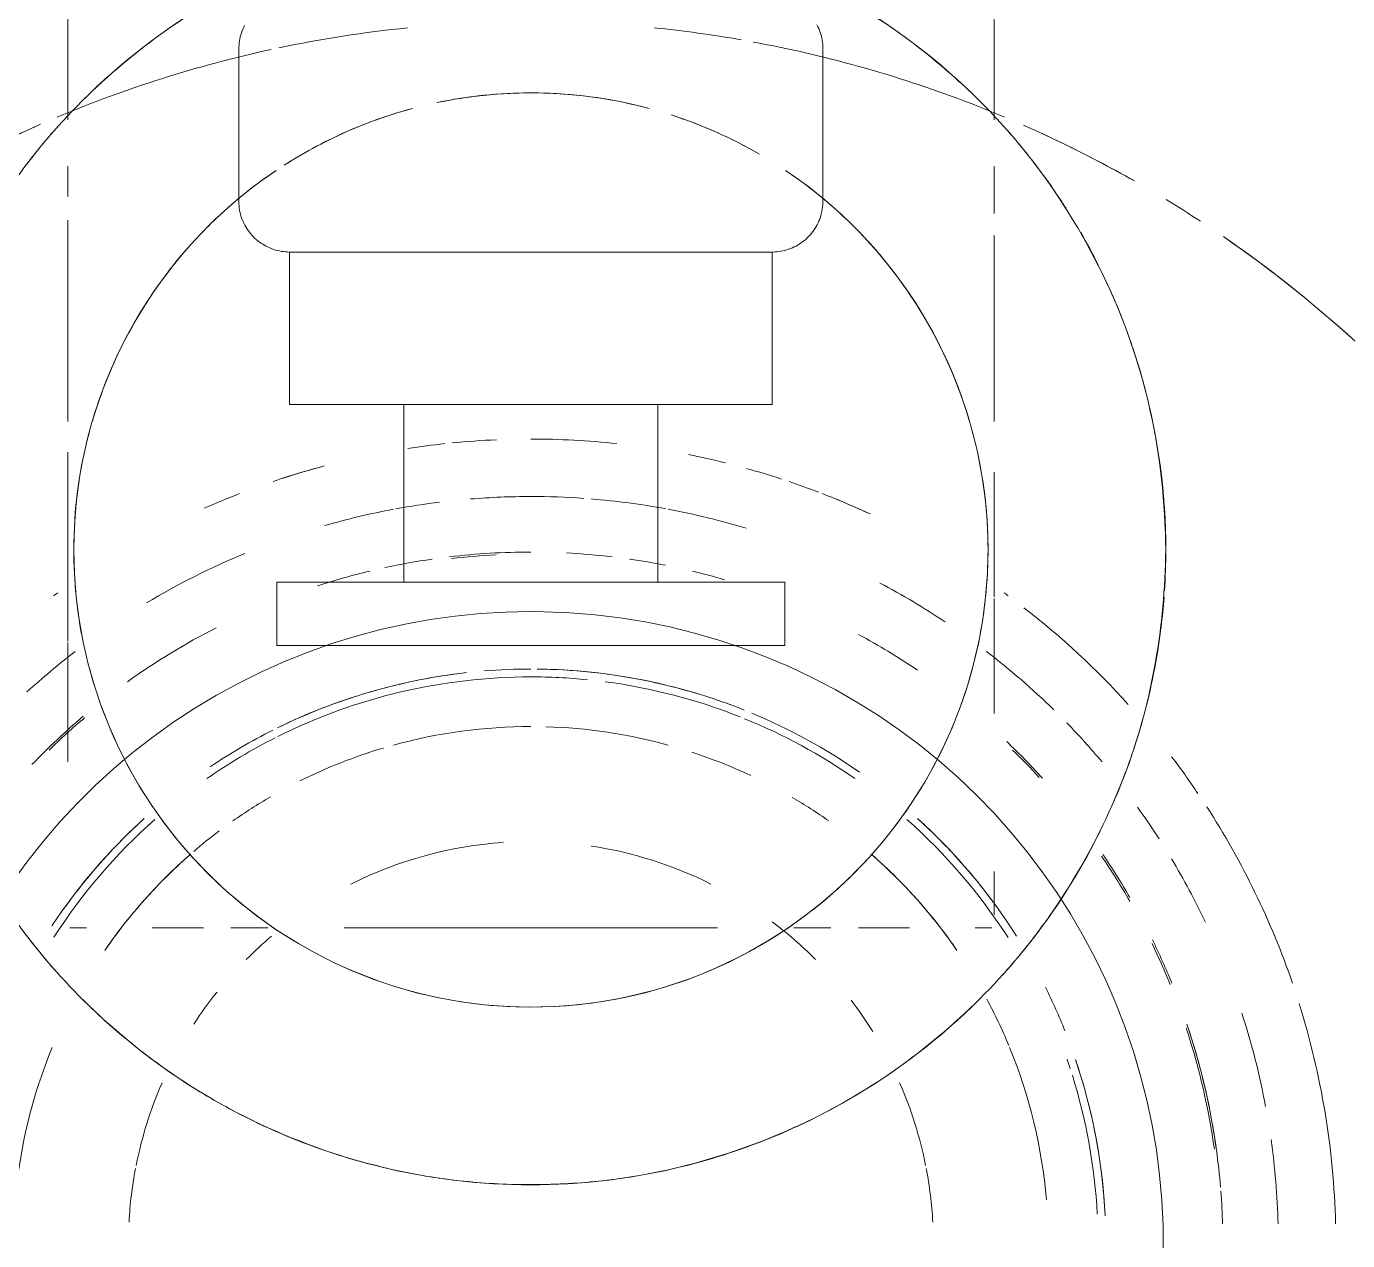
# Model space of a CAD drawing. Header units: millimetres. Extents: x -4000 to 187956, y -58990 to 162485.
# Drawn here: x 158739.3 to 158791.3, y 1748.6 to 1796.4 of the extents above; entities that cross this region are included whole.
import ezdxf

# ---------------------------------------------------------------- set-up
doc = ezdxf.new("R2010")
doc.units = ezdxf.units.MM
doc.layers.add('A-FLOR-PATT', color=8, linetype='Continuous', lineweight=13)
doc.layers.add('P-SANR-FIXT', color=6, linetype='Continuous', lineweight=9)

# ---------------------------------------------------------------- blocks, each defined once
blk = doc.blocks.new('C307 - C307-V818-0_000')
at = {"layer": 'P-SANR-FIXT', "color": 50}
for p, q in [((-24.904, 150.269), (-24.895, 149.273)), ((-24.904, 150.269), (-24.895, 149.273)), ((-24.009, 143.376), (-23.725, 142.421)), ((-23.725, 142.421), (-23.402, 141.479)), ((-23.402, 141.479), (-23.043, 140.55)), ((-23.402, 141.479), (-23.043, 140.55)), ((-18.153, 137.555), (-17.5, 137.555)), ((-14.914, 137.555), (-12.897, 137.555)), ((-14.914, 137.555), (-12.897, 137.555)), ((-11.816, 137.555), (-10.359, 137.555)), ((-11.816, 137.555), (-10.359, 137.555)), ((-7.353, 137.555), (0, 137.555)), ((-6.98, 137.555), (-3.903, 137.555)), ((-3.558, 137.555), (0, 137.555)), ((0, 137.555), (3.558, 137.555)), ((0, 137.555), (7.353, 137.555)), ((3.903, 137.555), (6.98, 137.555)), ((10.359, 137.555), (11.816, 137.555)), ((10.359, 137.555), (11.816, 137.555)), ((12.897, 137.555), (14.914, 137.555)), ((12.897, 137.555), (14.914, 137.555)), ((17.5, 137.555), (18.153, 137.555)), ((-18.24, 137.033), (-18.24, 135.338)), ((-20.706, 136.16), (-20.136, 135.343)), ((-20.706, 136.16), (-20.136, 135.343)), ((-20.136, 135.343), (-19.534, 134.549)), ((19.815, 134.912), (20.403, 135.716)), ((-17.544, 132.322), (-16.823, 131.635)), ((15.661, 130.634), (16.422, 131.276)), ((15.661, 130.634), (16.422, 131.276)), ((-16.075, 130.977), (-15.301, 130.349)), ((18.24, 127.727), (18.24, 131.017)), ((-15.301, 130.349), (-14.503, 129.753)), ((-15.301, 130.349), (-14.503, 129.753)), ((-14.503, 129.753), (-13.682, 129.189)), ((-14.503, 129.753), (-13.682, 129.189)), ((-18.24, 129.104), (-18.24, 127.727)), ((-13.682, 129.189), (-12.839, 128.659)), ((-13.682, 129.189), (-12.839, 128.659)), ((13.23, 128.899), (14.063, 129.444)), ((13.23, 128.899), (14.063, 129.444)), ((-12.839, 128.659), (-11.975, 128.162)), ((12.375, 128.386), (13.23, 128.899)), ((-11.975, 128.162), (-11.092, 127.701)), ((11.501, 127.909), (12.375, 128.386)), ((-18.24, 127.727), (-18.24, 124.578)), ((-11.092, 127.701), (-10.192, 127.275)), ((-11.092, 127.701), (-10.192, 127.275)), ((9.699, 127.06), (10.608, 127.467)), ((9.699, 127.06), (10.608, 127.467)), ((10.608, 127.467), (11.501, 127.909)), ((18.24, 126.317), (18.24, 127.727)), ((-10.192, 127.275), (-9.275, 126.886)), ((-9.275, 126.886), (-8.343, 126.533)), ((-8.343, 126.533), (-7.398, 126.218)), ((-7.398, 126.218), (-6.441, 125.942)), ((-6.441, 125.942), (-5.474, 125.703)), ((5.92, 125.808), (6.883, 126.064)), ((6.883, 126.064), (7.834, 126.359)), ((18.24, 118.822), (18.24, 126.264)), ((-5.474, 125.703), (-4.498, 125.504)), ((-4.498, 125.504), (-3.515, 125.344)), ((-4.498, 125.504), (-3.515, 125.344)), ((2.982, 125.273), (3.968, 125.412)), ((2.982, 125.273), (3.968, 125.412)), ((3.968, 125.412), (4.948, 125.591)), ((-3.515, 125.344), (-2.526, 125.223)), ((-2.526, 125.223), (-1.533, 125.142)), ((-1.533, 125.142), (-0.538, 125.1)), ((-1.533, 125.142), (-0.538, 125.1)), ((-0.538, 125.1), (0, 125.094)), ((-0.538, 125.1), (0, 125.094)), ((0, 125.094), (0.996, 125.114)), ((0, 125.094), (0.996, 125.114)), ((0.996, 125.114), (1.99, 125.174)), ((1.99, 125.174), (2.982, 125.273)), ((-18.24, 124.515), (-18.24, 119.612)), ((-18.24, 117.61), (-18.24, 110.292)), ((18.24, 109.688), (18.24, 117.61)), ((-18.24, 109.415), (-18.24, 107.554)), ((18.24, 107.554), (18.24, 108.758))]:
    blk.add_line(p, q, dxfattribs=at)
at = {"layer": 'P-SANR-FIXT', "color": 250}
for p, q in [((-10, 126.437), (-10, 123.937)), ((0, 126.437), (-10, 126.437)), ((10, 126.437), (0, 126.437)), ((10, 123.937), (10, 126.437)), ((-10, 123.937), (0, 123.937)), ((-5, 123.937), (-5, 116.937)), ((0, 123.937), (10, 123.937)), ((5, 116.937), (5, 123.937)), ((-9.5, 116.937), (-9.5, 110.937)), ((-9.5, 116.937), (0, 116.937)), ((0, 116.937), (9.5, 116.937)), ((9.5, 110.937), (9.5, 116.937)), ((-9.5, 110.937), (0, 110.937)), ((0, 110.937), (9.5, 110.937)), ((-11.5, 108.937), (-11.5, 102.937)), ((11.5, 102.937), (11.5, 108.937))]:
    blk.add_line(p, q, dxfattribs=at)
at = {"layer": 'P-SANR-FIXT', "color": 253}
for p, q in [((0, 126.437), (-8.66, 126.437)), ((8.66, 126.437), (0, 126.437)), ((-8.268, 123.937), (-5.684, 123.937)), ((-5, 123.937), (0, 123.937)), ((0, 123.937), (5, 123.937)), ((5.684, 123.937), (8.66, 123.937)), ((-8.227, 116.937), (-5.646, 116.937)), ((-5, 116.937), (0, 116.937)), ((0, 116.937), (5, 116.937)), ((5.646, 116.937), (8.227, 116.937)), ((-8.118, 110.937), (0, 110.937)), ((0, 110.937), (8.227, 110.937))]:
    blk.add_line(p, q, dxfattribs=at)
at = {"layer": 'P-SANR-FIXT', "color": 254}
for p, q in [((-8.66, 123.937), (-8.268, 123.937)), ((-5.684, 123.937), (0, 123.937)), ((-5, 123.937), (0, 123.937)), ((0, 123.937), (5, 123.937)), ((0, 123.937), (5.684, 123.937)), ((-5.646, 116.937), (0, 116.937)), ((-5, 116.937), (0, 116.937)), ((0, 116.937), (5.646, 116.937)), ((0, 116.937), (5, 116.937)), ((-8.227, 110.937), (-8.118, 110.937)), ((0, 110.937), (0.38, 110.937)), ((-18.24, 105.726), (-18.24, 95.069)), ((18.24, 94.245), (18.24, 105.726))]:
    blk.add_line(p, q, dxfattribs=at)
at = {"layer": 'P-SANR-FIXT', "color": 50, "flags": 128}
for points in [[(-24.895, 149.273), (-24.846, 148.278), (-24.757, 147.286), (-24.629, 146.298), (-24.461, 145.316)], [(-24.895, 149.273), (-24.846, 148.278), (-24.757, 147.286), (-24.629, 146.298), (-24.461, 145.316), (-24.254, 144.341), (-24.009, 143.376), (-23.831, 142.779)], [(-24.461, 145.316), (-24.254, 144.341), (-24.009, 143.376)], [(-23.831, 142.779), (-23.725, 142.421), (-23.402, 141.479)], [(-23.043, 140.55), (-22.647, 139.636), (-22.214, 138.738), (-21.746, 137.859)], [(-23.043, 140.55), (-22.647, 139.636), (-22.214, 138.738), (-21.746, 137.859), (-21.243, 136.999), (-20.706, 136.16)], [(-21.746, 137.859), (-21.243, 136.999), (-20.706, 136.16)], [(-20.136, 135.343), (-19.534, 134.549), (-18.9, 133.781), (-18.237, 133.038), (-17.544, 132.322), (-16.823, 131.635), (-16.075, 130.977)], [(18.546, 133.376), (19.196, 134.131), (19.815, 134.912), (20.403, 135.716)], [(16.422, 131.276), (17.158, 131.947), (17.866, 132.648), (18.546, 133.376), (19.196, 134.131), (19.815, 134.912)], [(-19.534, 134.549), (-18.9, 133.781), (-18.237, 133.038), (-17.544, 132.322)], [(16.422, 131.276), (17.158, 131.947), (17.866, 132.648), (18.546, 133.376)], [(-16.823, 131.635), (-16.075, 130.977), (-15.301, 130.349)], [(14.063, 129.444), (14.874, 130.023), (15.661, 130.634)], [(14.063, 129.444), (14.874, 130.023), (15.661, 130.634)], [(-12.839, 128.659), (-11.975, 128.162), (-11.092, 127.701)], [(10.608, 127.467), (11.501, 127.909), (12.375, 128.386), (13.23, 128.899)], [(-10.192, 127.275), (-9.275, 126.886), (-8.343, 126.533)], [(7.834, 126.359), (8.774, 126.691), (9.699, 127.06)], [(7.834, 126.359), (8.774, 126.691), (9.699, 127.06)], [(-8.343, 126.533), (-7.398, 126.218), (-6.441, 125.942), (-5.474, 125.703), (-4.498, 125.504)], [(4.948, 125.591), (5.92, 125.808), (6.883, 126.064), (7.834, 126.359)], [(3.968, 125.412), (4.948, 125.591), (5.92, 125.808)], [(-3.515, 125.344), (-2.526, 125.223), (-1.533, 125.142)], [(0.996, 125.114), (1.99, 125.174), (2.982, 125.273)]]:
    blk.add_lwpolyline(points, dxfattribs=at)
at = {"layer": 'P-SANR-FIXT', "color": 250, "flags": 128}
for points in [[(-11.5, 108.937), (-11.498, 109.017), (-11.494, 109.097), (-11.486, 109.177), (-11.474, 109.256), (-11.46, 109.334), (-11.443, 109.413), (-11.422, 109.49), (-11.398, 109.566), (-11.372, 109.642), (-11.342, 109.716), (-11.31, 109.789), (-11.274, 109.861), (-11.236, 109.931), (-11.195, 110), (-11.151, 110.066), (-11.104, 110.132), (-11.055, 110.195), (-11.004, 110.256), (-10.95, 110.315), (-10.893, 110.372), (-10.835, 110.426), (-10.774, 110.479), (-10.712, 110.528), (-10.647, 110.576), (-10.581, 110.62), (-10.512, 110.662), (-10.443, 110.701), (-10.371, 110.737), (-10.299, 110.771), (-10.225, 110.801), (-10.15, 110.829), (-10.073, 110.853), (-9.996, 110.875), (-9.918, 110.893), (-9.84, 110.908), (-9.761, 110.92), (-9.681, 110.929), (-9.602, 110.935), (-9.522, 110.937), (-9.5, 110.937)], [(-9.5, 110.937), (-9.492, 110.937), (-9.47, 110.937), (-9.432, 110.937), (-9.379, 110.937), (-9.311, 110.937), (-9.228, 110.937), (-9.13, 110.937), (-9.018, 110.937), (-8.891, 110.937), (-8.75, 110.937), (-8.595, 110.937), (-8.426, 110.937), (-8.244, 110.937), (-8.05, 110.937)], [(0, 110.937), (-0.38, 110.937), (-0.759, 110.937), (-1.137, 110.937), (-1.514, 110.937), (-1.887, 110.937), (-2.258, 110.937), (-2.625, 110.937), (-2.988, 110.937), (-3.347, 110.937), (-3.699, 110.937), (-4.046, 110.937), (-4.387, 110.937), (-4.72, 110.937), (-5.046, 110.937), (-5.364, 110.937), (-5.673, 110.937), (-5.974, 110.937), (-6.264, 110.937), (-6.545, 110.937), (-6.815, 110.937), (-7.074, 110.937), (-7.322, 110.937), (-7.558, 110.937), (-7.782, 110.937), (-7.994, 110.937), (-8.193, 110.937), (-8.379, 110.937), (-8.551, 110.937), (-8.71, 110.937), (-8.854, 110.937), (-8.985, 110.937), (-9.101, 110.937), (-9.203, 110.937), (-9.29, 110.937), (-9.362, 110.937), (-9.419, 110.937), (-9.461, 110.937), (-9.488, 110.937), (-9.499, 110.937)], [(-8.049, 110.937), (-7.841, 110.937), (-7.62, 110.937), (-7.387, 110.937)], [(9.5, 110.937), (9.492, 110.937), (9.47, 110.937), (9.432, 110.937), (9.379, 110.937), (9.311, 110.937), (9.228, 110.937), (9.13, 110.937), (9.018, 110.937), (8.891, 110.937), (8.75, 110.937), (8.595, 110.937), (8.426, 110.937), (8.244, 110.937), (8.049, 110.937), (7.841, 110.937), (7.62, 110.937), (7.387, 110.937), (7.142, 110.937), (6.886, 110.937), (6.619, 110.937), (6.341, 110.937), (6.053, 110.937), (5.755, 110.937), (5.448, 110.937), (5.133, 110.937), (4.809, 110.937), (4.478, 110.937), (4.139, 110.937), (3.794, 110.937), (3.442, 110.937), (3.086, 110.937), (2.724, 110.937), (2.358, 110.937), (1.988, 110.937), (1.615, 110.937), (1.239, 110.937), (0.861, 110.937), (0.482, 110.937), (0.103, 110.937), (0, 110.937)], [(7.322, 110.937), (7.558, 110.937), (7.782, 110.937), (7.994, 110.937), (8.193, 110.937), (8.379, 110.937), (8.551, 110.937), (8.71, 110.937), (8.854, 110.937), (8.985, 110.937), (9.101, 110.937), (9.203, 110.937), (9.29, 110.937), (9.362, 110.937), (9.419, 110.937), (9.461, 110.937), (9.488, 110.937), (9.499, 110.937)], [(9.5, 110.937), (9.58, 110.936), (9.66, 110.931), (9.739, 110.923), (9.819, 110.912), (9.897, 110.897), (9.975, 110.88), (10.053, 110.859), (10.129, 110.836), (10.205, 110.809), (10.279, 110.779), (10.352, 110.747), (10.424, 110.711), (10.494, 110.673), (10.562, 110.632), (10.629, 110.588), (10.694, 110.541), (10.758, 110.492), (10.819, 110.441), (10.878, 110.387), (10.935, 110.331), (10.989, 110.272), (11.041, 110.211), (11.091, 110.149), (11.138, 110.084), (11.183, 110.018), (11.225, 109.95), (11.264, 109.88), (11.3, 109.808), (11.334, 109.736), (11.364, 109.662), (11.392, 109.587), (11.416, 109.511), (11.437, 109.433), (11.456, 109.356), (11.471, 109.277), (11.483, 109.198), (11.492, 109.118), (11.497, 109.039), (11.5, 108.959), (11.5, 108.937)], [(-11.264, 101.994), (-11.3, 102.066), (-11.334, 102.138), (-11.364, 102.212), (-11.392, 102.288), (-11.416, 102.364), (-11.437, 102.441), (-11.456, 102.519), (-11.471, 102.597), (-11.483, 102.676), (-11.492, 102.756), (-11.497, 102.836), (-11.5, 102.916), (-11.5, 102.937)], [(11.5, 102.937), (11.498, 102.857), (11.494, 102.777), (11.486, 102.698), (11.474, 102.618), (11.46, 102.54), (11.443, 102.462), (11.422, 102.384), (11.398, 102.308), (11.372, 102.233), (11.342, 102.158), (11.31, 102.085), (11.274, 102.014)]]:
    blk.add_lwpolyline(points, dxfattribs=at)
at = {"layer": 'P-SANR-FIXT', "color": 253, "flags": 128}
for points in [[(-7.387, 110.937), (-7.142, 110.937), (-6.886, 110.937), (-6.619, 110.937), (-6.341, 110.937), (-6.053, 110.937), (-5.755, 110.937), (-5.448, 110.937), (-5.133, 110.937), (-4.809, 110.937), (-4.478, 110.937), (-4.139, 110.937), (-3.794, 110.937), (-3.442, 110.937), (-3.086, 110.937), (-2.724, 110.937), (-2.358, 110.937), (-1.988, 110.937), (-1.615, 110.937), (-1.239, 110.937), (-0.861, 110.937), (-0.482, 110.937), (-0.103, 110.937), (0, 110.937)], [(0.38, 110.937), (0.759, 110.937), (1.137, 110.937), (1.514, 110.937), (1.887, 110.937), (2.258, 110.937), (2.625, 110.937), (2.988, 110.937), (3.347, 110.937), (3.699, 110.937), (4.046, 110.937), (4.387, 110.937), (4.72, 110.937), (5.046, 110.937), (5.364, 110.937), (5.673, 110.937), (5.974, 110.937), (6.264, 110.937), (6.545, 110.937), (6.815, 110.937), (7.074, 110.937), (7.322, 110.937)]]:
    blk.add_lwpolyline(points, dxfattribs=at)
at = {"layer": 'P-SANR-FIXT', "color": 50}
for centre, radius, start, end in [((0, 150), 31.698, 181.4316, 197.3794), ((0, 150), 31.698, 181.4316, 197.3794), ((0, 150), 29.434, 181.5417, 188.0402), ((0, 150), 27.248, 181.6654, 184.3703), ((0, 150), 22.642, 182.7984, 198), ((0, 150), 22.642, 182.7984, 198), ((0, 150), 22.642, 182.7984, 198), ((0, 150), 22.332, 183.0176, 197.305), ((0, 150), 15.849, 183.1281, 190.7884), ((0, 150), 15.849, 183.1281, 190.7884), ((0, 150), 15.849, 349.2116, 356.8719), ((0, 150), 15.849, 349.2116, 356.8719), ((0, 150), 20.377, 337.6752, 355.1677), ((0, 150), 27.248, 184.7211, 187.7939), ((0, 150), 20.377, 184.9001, 202.3248), ((0, 150), 15.849, 191.2678, 203.6214), ((0, 150), 15.849, 191.2678, 203.6214), ((0, 150), 15.849, 336.3786, 348.7322), ((0, 150), 15.849, 336.3786, 348.7322), ((0, 150), 27.248, 187.7939, 198), ((0, 150), 27.17, 187.8952, 198), ((0, 150), 29.434, 190.591, 198), ((0, 150), 22.332, 198, 199.0331), ((0, 150), 22.642, 198, 198.7151), ((0, 150), 22.642, 198, 198.7151), ((0, 150), 22.642, 198, 198.7151), ((0, 150), 20.377, 202.5531, 208.2528), ((0, 150), 27.248, 198, 198.5329), ((0, 150), 27.17, 198, 198.2636), ((0, 150), 22.642, 201.7578, 206.5231), ((0, 150), 22.642, 201.7578, 206.5231), ((0, 150), 22.642, 201.7578, 206.5231), ((0, 150), 15.849, 211.8522, 217.3132), ((0, 150), 15.849, 211.8522, 217.3132), ((0, 150), 15.849, 321.2465, 326.8889), ((0, 150), 15.849, 321.2465, 326.8889), ((0, 150), 31.698, 198.9124, 212.8957), ((0, 150), 31.698, 198.9124, 212.8957), ((0, 150), 27.248, 202.1485, 206.0651), ((0, 150), 27.17, 202.0835, 205.8037), ((0, 150), 20.377, 214.5724, 225), ((0, 150), 15.849, 225, 233.1497), ((0, 150), 15.849, 225, 233.1497), ((0, 150), 15.849, 310.109, 315), ((0, 150), 15.849, 310.109, 315), ((0, 150), 20.377, 315, 325.4276), ((0, 150), 22.642, 212.3827, 227.7537), ((0, 150), 22.332, 212.7022, 228.4738), ((0, 150), 22.332, 311.5262, 327.2598), ((0, 150), 22.642, 312.2463, 326.4179), ((0, 150), 29.434, 205.4932, 211.0271), ((0, 150), 27.248, 210.0406, 214.2403), ((0, 150), 27.17, 209.7853, 214.1881), ((0, 150), 22.642, 216, 227.7537), ((0, 150), 22.642, 216, 227.7537), ((0, 150), 22.642, 312.2463, 324), ((0, 150), 22.642, 312.2463, 324), ((0, 150), 15.849, 243.427, 261.4001), ((0, 150), 15.849, 243.427, 261.4001), ((0, 150), 15.849, 273.966, 296.573), ((0, 150), 15.849, 273.966, 296.573), ((0, 150), 20.377, 225, 228.9), ((0, 150), 20.377, 311.1, 315), ((0, 150), 20.377, 307.0308, 310.6669), ((0, 150), 29.434, 212.822, 215.753), ((0, 150), 20.377, 234.8437, 239.6583), ((0, 150), 20.377, 300.1914, 305.1563), ((0, 150), 31.698, 214.0453, 217.2497), ((0, 150), 27.248, 222.325, 226.5583), ((0, 150), 27.17, 222.5496, 225.7215), ((0, 150), 22.332, 235.1633, 247.866), ((0, 150), 20.377, 286.564, 296.5224), ((0, 150), 22.332, 296.7909, 304.8367), ((0, 150), 22.642, 235.1644, 247.4024), ((0, 150), 22.642, 235.1644, 247.4024), ((0, 150), 22.642, 235.1644, 247.4024), ((0, 150), 20.377, 244.8586, 251.8669), ((0, 150), 22.642, 296.6672, 303.8889), ((0, 150), 22.642, 296.6672, 303.8889), ((0, 150), 22.642, 296.6672, 303.8889), ((0, 150), 27.248, 310.3077, 316.1401), ((0, 150), 29.434, 220.1727, 224.1947), ((0, 150), 20.377, 254.6075, 268.3627), ((0, 150), 20.377, 270, 285.3925), ((0, 150), 27.17, 310.2973, 314.2785), ((0, 150), 22.332, 270, 296.5128), ((0, 150), 22.642, 276.4389, 296.1506), ((0, 150), 22.642, 288, 296.1506), ((0, 150), 22.642, 288, 296.1506), ((0, 150), 22.332, 248.3582, 262.4779), ((0, 150), 31.698, 222.0904, 232.2264), ((0, 150), 31.698, 222.0904, 232.2264), ((0, 150), 29.434, 225.6122, 232.4426), ((0, 150), 22.642, 248.2235, 269.3813), ((0, 150), 22.642, 248.2235, 252), ((0, 150), 22.642, 248.2235, 252), ((0, 150), 22.642, 253.1173, 269.3813), ((0, 150), 22.642, 253.1173, 269.3813), ((0, 150), 22.642, 276.4389, 286.8827), ((0, 150), 22.642, 276.4389, 286.8827), ((0, 150), 29.434, 307.5574, 312.3882), ((0, 150), 22.332, 264.2753, 270), ((0, 150), 27.248, 297.0501, 305.6458), ((0, 150), 27.248, 236.0199, 241.743), ((0, 150), 22.642, 270, 274.6539), ((0, 150), 22.642, 270, 274.6539), ((0, 150), 22.642, 270, 274.6539), ((0, 150), 29.434, 236.3322, 242.164), ((0, 150), 31.698, 233.6375, 234), ((0, 150), 31.698, 233.6375, 234), ((0, 150), 29.434, 292.5065, 300.9369), ((0, 150), 31.698, 306, 306.3625), ((0, 150), 31.698, 306, 306.3625), ((0, 150), 27.248, 253.74, 256.5008), ((0, 150), 27.248, 283.4723, 287.9599), ((0, 150), 27.248, 278.1978, 282.1974), ((0, 150), 27.248, 258.7895, 261.8022), ((0, 150), 27.248, 263.2483, 267.043), ((0, 150), 27.248, 270, 276.7517), ((0, 150), 27.17, 272.8921, 276.6036), ((0, 150), 29.434, 253.2489, 259.4206), ((0, 150), 31.698, 245.0797, 248.777), ((0, 150), 31.698, 245.0797, 247.6635), ((0, 150), 29.434, 280.5794, 286.0239), ((0, 150), 29.434, 259.5959, 265.3667), ((0, 150), 29.434, 277.0238, 280.4041), ((0, 150), 31.698, 291.223, 293.9243), ((0, 150), 31.698, 291.223, 293.9243), ((0, 150), 31.698, 249.0471, 251.2967), ((0, 150), 31.698, 249.0471, 251.2967), ((0, 150), 29.434, 265.9334, 270), ((0, 150), 29.434, 270, 274.6333), ((0, 150), 31.698, 251.8571, 254.4454), ((0, 150), 31.698, 251.8571, 254.4454), ((0, 150), 31.698, 284.87, 288.679), ((0, 150), 31.698, 284.87, 288), ((0, 150), 31.698, 256.0128, 258.7124), ((0, 150), 31.698, 256.0128, 258.7124), ((0, 150), 31.698, 276.1258, 278.787), ((0, 150), 31.698, 276.1258, 278.787), ((0, 150), 31.698, 263.8742, 270), ((0, 150), 31.698, 263.8742, 270), ((0, 150), 31.698, 272.4528, 275.6116), ((0, 150), 31.698, 272.4528, 275.6116), ((0, 122.671), 18, 300, 302.6849), ((0, 122.671), 18, 240, 252.1244), ((0, 122.671), 18, 285, 300), ((0, 122.671), 18, 255, 281.8578), ((0, 150), 48.136, 257.7382, 259.5161), ((0, 150), 48.136, 260.0886, 264.2091), ((0, 150), 48.136, 275.7909, 281.9023)]:
    blk.add_arc(centre, radius, start, end, dxfattribs=at)
at = {"layer": 'P-SANR-FIXT', "color": 250}
for radius, start, end in [(25, 96.7072, 101.983), (25, 78.0068, 83.2797), (18, 0, 180), (25, 138.0053, 143.2965), (25, 36.6761, 41.9768), (25, 156.656, 161.9532), (18, 180, 236.1401), (18, 303.8599, 360)]:
    blk.add_arc((0, 122.671), radius, start, end, dxfattribs=at)
at = {"layer": 'P-SANR-FIXT', "color": 253}
for radius, start, end in [(25, 83.2797, 96.7072), (25, 101.983, 120), (25, 60, 78.0068), (25, 120.037, 135), (25, 45, 59.9574), (18, 15, 116.7184), (18, 120, 165), (25, 143.2965, 153.7916), (25, 161.9532, 170.3699), (25, 198.0468, 203.344), (25, 216.7035, 221.3008), (25, 318.0232, 323.3239), (18, 293.2239, 302.6849), (18, 240, 246.7761)]:
    blk.add_arc((0, 122.671), radius, start, end, dxfattribs=at)
at = {"layer": 'P-SANR-FIXT', "color": 254}
for centre, radius, start, end in [((0, 122.671), 18, 116.7184, 120), ((0, 122.671), 18, 165, 173.7843), ((0, 122.671), 25, 170.3699, 175.7246), ((0, 122.671), 18, 0, 11.6284), ((0, 122.671), 18, 174.0619, 180), ((0, 122.671), 25, 176.303, 180), ((0, 122.671), 25, 180, 195), ((0, 122.671), 18, 180, 195), ((0, 122.671), 18, 345, 0), ((0, 150), 48.136, 218.5714, 235.4946), ((0, 122.671), 18, 196.3883, 210), ((0, 122.671), 18, 330, 343.6106), ((0, 122.671), 25, 195, 198.0468), ((0, 122.671), 18, 210, 225), ((0, 122.671), 18, 318.5881, 330), ((0, 122.671), 25, 203.344, 210), ((0, 122.671), 18, 303.8599, 315), ((0, 150), 48.136, 236.7902, 238.6913), ((0, 122.671), 18, 226.3924, 236.1401), ((0, 122.671), 25, 212.5466, 216.7035), ((0, 150), 48.136, 240.4141, 244.2857), ((0, 150), 48.136, 244.2857, 246.2296), ((0, 122.671), 18, 246.7761, 252.1244), ((0, 122.671), 18, 285, 293.2239), ((0, 150), 48.136, 293.6524, 295.7143), ((0, 150), 48.136, 247.1987, 257.7382), ((0, 150), 48.136, 282.2618, 292.8013), ((0, 122.671), 18, 255, 270), ((0, 122.671), 25, 225, 239.963), ((0, 122.671), 18, 270, 281.8578), ((0, 122.671), 25, 300.0426, 315)]:
    blk.add_arc(centre, radius, start, end, dxfattribs=at)
at = {"layer": 'P-SANR-FIXT', "color": 250}
for points, knots in [([(-25, 122.671), (-24.982, 124.186), (-24.709, 127.134), (-23.619, 131.258), (-21.738, 135.245), (-19.247, 138.834), (-16.146, 141.906), (-12.581, 144.43), (-8.605, 146.261), (-4.887, 147.281), (-1.666, 147.657), (2.049, 147.697), (6.482, 147.019), (10.842, 145.322), (13.902, 143.506), (16.105, 141.846), (18.119, 139.964), (20.433, 137.268), (23.822, 131.682), (24.954, 126.459), (25, 122.671)], [0, 0, 0, 0, 0.055556, 0.111111, 0.166667, 0.222222, 0.277778, 0.333333, 0.388889, 0.444444, 0.479167, 0.513889, 0.583333, 0.652778, 0.6875, 0.722222, 0.756944, 0.791667, 0.861111, 1, 1, 1, 1]), ([(-19.144, 106.593), (-19.374, 106.867), (-20.717, 108.545), (-23.824, 113.66), (-24.956, 118.884), (-25, 122.671)], [0.7777778, 0.7777778, 0.7777778, 0.7777778, 0.7916667, 0.8611111, 1, 1, 1, 1])]:
    blk.add_open_spline(points, degree=3, knots=knots, dxfattribs=at)
blk.add_open_spline([(25, 122.671), (24.982, 121.156), (24.708, 118.208), (23.619, 114.085), (21.742, 110.102), (20.084, 107.713), (19.152, 106.603)], degree=3, dxfattribs=at)
at = {"layer": 'P-SANR-FIXT', "color": 253}
for points, knots in [([(-8.437, 99.146), (-9.516, 99.534), (-11.416, 100.361), (-13.9, 101.834), (-16.1, 103.49), (-17.844, 105.119), (-18.799, 106.182), (-19.144, 106.593)], [0.6094781, 0.6094781, 0.6094781, 0.6094781, 0.6527778, 0.6875, 0.7222222, 0.7569444, 0.7777778, 0.7777778, 0.7777778, 0.7777778]), ([(19.152, 106.603), (18.221, 105.493), (16.151, 103.441), (12.942, 101.167), (10.728, 100.071), (9.793, 99.676)], [0.2222222, 0.2222222, 0.2222222, 0.2222222, 0.2777778, 0.3333333, 0.372096, 0.372096, 0.372096, 0.372096])]:
    blk.add_open_spline(points, degree=3, knots=knots, dxfattribs=at)
blk = doc.blocks.new('C307 - C307-V853-0_000')
at = {"layer": 'P-SANR-FIXT', "color": 50}
for p, q in [((-24.904, 150.269), (-24.895, 149.273)), ((-24.904, 150.269), (-24.895, 149.273)), ((-23.402, 141.479), (-23.043, 140.55)), ((-23.402, 141.479), (-23.043, 140.55)), ((-18.153, 137.555), (-17.5, 137.555)), ((-14.914, 137.555), (-12.897, 137.555)), ((-14.914, 137.555), (-12.897, 137.555)), ((-11.816, 137.555), (-10.359, 137.555)), ((-11.816, 137.555), (-10.359, 137.555)), ((-7.353, 137.555), (0, 137.555)), ((-6.98, 137.555), (-3.903, 137.555)), ((-3.558, 137.555), (0, 137.555)), ((0, 137.555), (3.558, 137.555)), ((0, 137.555), (7.353, 137.555)), ((3.903, 137.555), (6.98, 137.555)), ((10.359, 137.555), (11.816, 137.555)), ((10.359, 137.555), (11.816, 137.555)), ((12.897, 137.555), (14.914, 137.555)), ((12.897, 137.555), (14.914, 137.555)), ((17.5, 137.555), (18.153, 137.555)), ((-18.24, 137.033), (-18.24, 135.338)), ((-20.706, 136.16), (-20.136, 135.343)), ((-20.706, 136.16), (-20.136, 135.343)), ((-20.136, 135.343), (-19.534, 134.549)), ((19.815, 134.912), (20.403, 135.716)), ((-17.544, 132.322), (-16.823, 131.635)), ((15.661, 130.634), (16.422, 131.276)), ((-16.075, 130.977), (-15.301, 130.349)), ((18.24, 127.727), (18.24, 131.017)), ((-15.301, 130.349), (-14.503, 129.753)), ((-15.301, 130.349), (-14.503, 129.753)), ((-14.503, 129.753), (-13.682, 129.189)), ((-14.503, 129.753), (-13.682, 129.189)), ((-18.24, 129.104), (-18.24, 127.727)), ((-13.682, 129.189), (-12.839, 128.659)), ((-13.682, 129.189), (-12.839, 128.659)), ((13.23, 128.899), (14.063, 129.444)), ((13.23, 128.899), (14.063, 129.444)), ((-12.839, 128.659), (-11.975, 128.162)), ((12.375, 128.386), (13.23, 128.899)), ((-11.975, 128.162), (-11.092, 127.701)), ((-18.24, 127.727), (-18.24, 124.578)), ((-11.092, 127.701), (-10.192, 127.275)), ((-11.092, 127.701), (-10.192, 127.275)), ((9.699, 127.06), (10.608, 127.467)), ((9.699, 127.06), (10.608, 127.467)), ((18.24, 126.317), (18.24, 127.727)), ((-8.343, 126.533), (-7.398, 126.218)), ((-7.398, 126.218), (-6.441, 125.942)), ((-6.441, 125.942), (-5.474, 125.703)), ((5.92, 125.808), (6.883, 126.064)), ((5.92, 125.808), (6.883, 126.064)), ((6.883, 126.064), (7.834, 126.359)), ((6.883, 126.064), (7.834, 126.359)), ((18.24, 118.822), (18.24, 126.264)), ((-5.474, 125.703), (-4.498, 125.504)), ((-4.498, 125.504), (-3.515, 125.344)), ((-4.498, 125.504), (-3.515, 125.344)), ((2.982, 125.273), (3.968, 125.412)), ((3.968, 125.412), (4.948, 125.591)), ((4.948, 125.591), (5.92, 125.808)), ((-3.515, 125.344), (-2.526, 125.223)), ((-2.526, 125.223), (-1.533, 125.142)), ((-1.533, 125.142), (-0.538, 125.1)), ((-1.533, 125.142), (-0.538, 125.1)), ((-0.538, 125.1), (0, 125.094)), ((-0.538, 125.1), (0, 125.094)), ((0, 125.094), (0.996, 125.114)), ((0, 125.094), (0.996, 125.114)), ((0.996, 125.114), (1.99, 125.174)), ((1.99, 125.174), (2.982, 125.273)), ((-18.24, 124.515), (-18.24, 119.612)), ((-18.24, 117.61), (-18.24, 110.292)), ((18.24, 109.688), (18.24, 117.61)), ((-18.24, 109.415), (-18.24, 107.554)), ((18.24, 107.554), (18.24, 108.758))]:
    blk.add_line(p, q, dxfattribs=at)
at = {"layer": 'P-SANR-FIXT', "color": 250}
for p, q in [((-10, 126.437), (-10, 123.937)), ((0, 126.437), (-10, 126.437)), ((10, 126.437), (0, 126.437)), ((10, 123.937), (10, 126.437)), ((-10, 123.937), (0, 123.937)), ((-5, 123.937), (-5, 116.937)), ((0, 123.937), (10, 123.937)), ((5, 116.937), (5, 123.937)), ((-9.5, 116.937), (-9.5, 110.937)), ((-9.5, 116.937), (0, 116.937)), ((0, 116.937), (9.5, 116.937)), ((9.5, 110.937), (9.5, 116.937)), ((-9.5, 110.937), (0, 110.937)), ((0, 110.937), (9.5, 110.937)), ((-11.5, 108.937), (-11.5, 102.937)), ((11.5, 102.937), (11.5, 108.937))]:
    blk.add_line(p, q, dxfattribs=at)
at = {"layer": 'P-SANR-FIXT', "color": 253}
for p, q in [((0, 126.437), (-8.66, 126.437)), ((8.66, 126.437), (0, 126.437)), ((-8.268, 123.937), (-5.684, 123.937)), ((-5, 123.937), (0, 123.937)), ((0, 123.937), (5, 123.937)), ((5.684, 123.937), (8.66, 123.937)), ((-8.227, 116.937), (-5.646, 116.937)), ((-5, 116.937), (0, 116.937)), ((0, 116.937), (5, 116.937)), ((5.646, 116.937), (8.227, 116.937)), ((-8.118, 110.937), (0, 110.937)), ((0, 110.937), (8.227, 110.937))]:
    blk.add_line(p, q, dxfattribs=at)
at = {"layer": 'P-SANR-FIXT', "color": 254}
for p, q in [((-8.66, 123.937), (-8.268, 123.937)), ((-5.684, 123.937), (0, 123.937)), ((-5, 123.937), (0, 123.937)), ((0, 123.937), (5, 123.937)), ((0, 123.937), (5.684, 123.937)), ((-5.646, 116.937), (0, 116.937)), ((-5, 116.937), (0, 116.937)), ((0, 116.937), (5.646, 116.937)), ((0, 116.937), (5, 116.937)), ((-8.227, 110.937), (-8.118, 110.937)), ((0, 110.937), (0.38, 110.937)), ((-18.24, 105.726), (-18.24, 95.069)), ((18.24, 94.245), (18.24, 105.726))]:
    blk.add_line(p, q, dxfattribs=at)
at = {"layer": 'P-SANR-FIXT', "color": 50, "flags": 128}
for points in [[(-24.895, 149.273), (-24.846, 148.278), (-24.757, 147.286), (-24.629, 146.298), (-24.461, 145.316), (-24.254, 144.341), (-24.009, 143.376), (-23.725, 142.421), (-23.402, 141.479)], [(-24.895, 149.273), (-24.846, 148.278), (-24.757, 147.286), (-24.629, 146.298), (-24.461, 145.316), (-24.254, 144.341), (-24.009, 143.376), (-23.831, 142.779)], [(-23.831, 142.779), (-23.725, 142.421), (-23.402, 141.479)], [(-23.043, 140.55), (-22.647, 139.636), (-22.214, 138.738), (-21.746, 137.859), (-21.243, 136.999), (-20.706, 136.16)], [(-23.043, 140.55), (-22.647, 139.636), (-22.214, 138.738), (-21.746, 137.859), (-21.243, 136.999), (-20.706, 136.16)], [(-20.136, 135.343), (-19.534, 134.549), (-18.9, 133.781), (-18.237, 133.038), (-17.544, 132.322), (-16.823, 131.635), (-16.075, 130.977)], [(16.422, 131.276), (17.158, 131.947), (17.866, 132.648), (18.546, 133.376), (19.196, 134.131), (19.815, 134.912), (20.403, 135.716)], [(16.422, 131.276), (17.158, 131.947), (17.866, 132.648), (18.546, 133.376), (19.196, 134.131), (19.815, 134.912)], [(-19.534, 134.549), (-18.9, 133.781), (-18.237, 133.038), (-17.544, 132.322)], [(-16.823, 131.635), (-16.075, 130.977), (-15.301, 130.349)], [(14.063, 129.444), (14.874, 130.023), (15.661, 130.634), (16.422, 131.276)], [(14.063, 129.444), (14.874, 130.023), (15.661, 130.634)], [(-12.839, 128.659), (-11.975, 128.162), (-11.092, 127.701)], [(10.608, 127.467), (11.501, 127.909), (12.375, 128.386), (13.23, 128.899)], [(10.608, 127.467), (11.501, 127.909), (12.375, 128.386)], [(-10.192, 127.275), (-9.275, 126.886), (-8.343, 126.533)], [(-10.192, 127.275), (-9.275, 126.886), (-8.343, 126.533)], [(7.834, 126.359), (8.774, 126.691), (9.699, 127.06)], [(7.834, 126.359), (8.774, 126.691), (9.699, 127.06)], [(-8.343, 126.533), (-7.398, 126.218), (-6.441, 125.942), (-5.474, 125.703), (-4.498, 125.504)], [(0.996, 125.114), (1.99, 125.174), (2.982, 125.273), (3.968, 125.412)], [(3.968, 125.412), (4.948, 125.591), (5.92, 125.808)], [(-3.515, 125.344), (-2.526, 125.223), (-1.533, 125.142)]]:
    blk.add_lwpolyline(points, dxfattribs=at)
at = {"layer": 'P-SANR-FIXT', "color": 250, "flags": 128}
for points in [[(-11.5, 108.937), (-11.498, 109.017), (-11.494, 109.097), (-11.486, 109.177), (-11.474, 109.256), (-11.46, 109.334), (-11.443, 109.413), (-11.422, 109.49), (-11.398, 109.566), (-11.372, 109.642), (-11.342, 109.716), (-11.31, 109.789), (-11.274, 109.861), (-11.236, 109.931), (-11.195, 110), (-11.151, 110.066), (-11.104, 110.132), (-11.055, 110.195), (-11.004, 110.256), (-10.95, 110.315), (-10.893, 110.372), (-10.835, 110.426), (-10.774, 110.479), (-10.712, 110.528), (-10.647, 110.576), (-10.581, 110.62), (-10.512, 110.662), (-10.443, 110.701), (-10.371, 110.737), (-10.299, 110.771), (-10.225, 110.801), (-10.15, 110.829), (-10.073, 110.853), (-9.996, 110.875), (-9.918, 110.893), (-9.84, 110.908), (-9.761, 110.92), (-9.681, 110.929), (-9.602, 110.935), (-9.522, 110.937), (-9.5, 110.937)], [(-9.5, 110.937), (-9.492, 110.937), (-9.47, 110.937), (-9.432, 110.937), (-9.379, 110.937), (-9.311, 110.937), (-9.228, 110.937), (-9.13, 110.937), (-9.018, 110.937), (-8.891, 110.937), (-8.75, 110.937), (-8.595, 110.937), (-8.426, 110.937), (-8.244, 110.937), (-8.05, 110.937)], [(0, 110.937), (-0.38, 110.937), (-0.759, 110.937), (-1.137, 110.937), (-1.514, 110.937), (-1.887, 110.937), (-2.258, 110.937), (-2.625, 110.937), (-2.988, 110.937), (-3.347, 110.937), (-3.699, 110.937), (-4.046, 110.937), (-4.387, 110.937), (-4.72, 110.937), (-5.046, 110.937), (-5.364, 110.937), (-5.673, 110.937), (-5.974, 110.937), (-6.264, 110.937), (-6.545, 110.937), (-6.815, 110.937), (-7.074, 110.937), (-7.322, 110.937), (-7.558, 110.937), (-7.782, 110.937), (-7.994, 110.937), (-8.193, 110.937), (-8.379, 110.937), (-8.551, 110.937), (-8.71, 110.937), (-8.854, 110.937), (-8.985, 110.937), (-9.101, 110.937), (-9.203, 110.937), (-9.29, 110.937), (-9.362, 110.937), (-9.419, 110.937), (-9.461, 110.937), (-9.488, 110.937), (-9.499, 110.937)], [(-8.049, 110.937), (-7.841, 110.937), (-7.62, 110.937), (-7.387, 110.937)], [(9.5, 110.937), (9.492, 110.937), (9.47, 110.937), (9.432, 110.937), (9.379, 110.937), (9.311, 110.937), (9.228, 110.937), (9.13, 110.937), (9.018, 110.937), (8.891, 110.937), (8.75, 110.937), (8.595, 110.937), (8.426, 110.937), (8.244, 110.937), (8.049, 110.937), (7.841, 110.937), (7.62, 110.937), (7.387, 110.937), (7.142, 110.937), (6.886, 110.937), (6.619, 110.937), (6.341, 110.937), (6.053, 110.937), (5.755, 110.937), (5.448, 110.937), (5.133, 110.937), (4.809, 110.937), (4.478, 110.937), (4.139, 110.937), (3.794, 110.937), (3.442, 110.937), (3.086, 110.937), (2.724, 110.937), (2.358, 110.937), (1.988, 110.937), (1.615, 110.937), (1.239, 110.937), (0.861, 110.937), (0.482, 110.937), (0.103, 110.937), (0, 110.937)], [(7.322, 110.937), (7.558, 110.937), (7.782, 110.937), (7.994, 110.937), (8.193, 110.937), (8.379, 110.937), (8.551, 110.937), (8.71, 110.937), (8.854, 110.937), (8.985, 110.937), (9.101, 110.937), (9.203, 110.937), (9.29, 110.937), (9.362, 110.937), (9.419, 110.937), (9.461, 110.937), (9.488, 110.937), (9.499, 110.937)], [(9.5, 110.937), (9.58, 110.936), (9.66, 110.931), (9.739, 110.923), (9.819, 110.912), (9.897, 110.897), (9.975, 110.88), (10.053, 110.859), (10.129, 110.836), (10.205, 110.809), (10.279, 110.779), (10.352, 110.747), (10.424, 110.711), (10.494, 110.673), (10.562, 110.632), (10.629, 110.588), (10.694, 110.541), (10.758, 110.492), (10.819, 110.441), (10.878, 110.387), (10.935, 110.331), (10.989, 110.272), (11.041, 110.211), (11.091, 110.149), (11.138, 110.084), (11.183, 110.018), (11.225, 109.95), (11.264, 109.88), (11.3, 109.808), (11.334, 109.736), (11.364, 109.662), (11.392, 109.587), (11.416, 109.511), (11.437, 109.433), (11.456, 109.356), (11.471, 109.277), (11.483, 109.198), (11.492, 109.118), (11.497, 109.039), (11.5, 108.959), (11.5, 108.937)], [(-11.264, 101.994), (-11.3, 102.066), (-11.334, 102.138), (-11.364, 102.212), (-11.392, 102.288), (-11.416, 102.364), (-11.437, 102.441), (-11.456, 102.519), (-11.471, 102.597), (-11.483, 102.676), (-11.492, 102.756), (-11.497, 102.836), (-11.5, 102.916), (-11.5, 102.937)], [(11.5, 102.937), (11.498, 102.857), (11.494, 102.777), (11.486, 102.698), (11.474, 102.618), (11.46, 102.54), (11.443, 102.462), (11.422, 102.384), (11.398, 102.308), (11.372, 102.233), (11.342, 102.158), (11.31, 102.085), (11.274, 102.014)]]:
    blk.add_lwpolyline(points, dxfattribs=at)
at = {"layer": 'P-SANR-FIXT', "color": 253, "flags": 128}
for points in [[(-7.387, 110.937), (-7.142, 110.937), (-6.886, 110.937), (-6.619, 110.937), (-6.341, 110.937), (-6.053, 110.937), (-5.755, 110.937), (-5.448, 110.937), (-5.133, 110.937), (-4.809, 110.937), (-4.478, 110.937), (-4.139, 110.937), (-3.794, 110.937), (-3.442, 110.937), (-3.086, 110.937), (-2.724, 110.937), (-2.358, 110.937), (-1.988, 110.937), (-1.615, 110.937), (-1.239, 110.937), (-0.861, 110.937), (-0.482, 110.937), (-0.103, 110.937), (0, 110.937)], [(0.38, 110.937), (0.759, 110.937), (1.137, 110.937), (1.514, 110.937), (1.887, 110.937), (2.258, 110.937), (2.625, 110.937), (2.988, 110.937), (3.347, 110.937), (3.699, 110.937), (4.046, 110.937), (4.387, 110.937), (4.72, 110.937), (5.046, 110.937), (5.364, 110.937), (5.673, 110.937), (5.974, 110.937), (6.264, 110.937), (6.545, 110.937), (6.815, 110.937), (7.074, 110.937), (7.322, 110.937)]]:
    blk.add_lwpolyline(points, dxfattribs=at)
at = {"layer": 'P-SANR-FIXT', "color": 50}
for centre, radius, start, end in [((0, 150), 31.698, 181.4316, 197.3794), ((0, 150), 31.698, 181.4316, 197.3794), ((0, 150), 29.434, 181.5417, 188.0402), ((0, 150), 27.248, 181.6654, 184.3703), ((0, 150), 22.642, 182.7984, 198.7151), ((0, 150), 22.642, 182.7984, 198), ((0, 150), 22.642, 182.7984, 198), ((0, 150), 22.332, 183.0176, 197.305), ((0, 150), 15.849, 183.1281, 190.7884), ((0, 150), 15.849, 183.1281, 190.7884), ((0, 150), 15.849, 349.2116, 356.8719), ((0, 150), 15.849, 349.2116, 356.8719), ((0, 150), 20.377, 337.6752, 355.1677), ((0, 150), 27.248, 184.7211, 187.7939), ((0, 150), 20.377, 184.9001, 202.3248), ((0, 150), 15.849, 191.2678, 203.6214), ((0, 150), 15.849, 191.2678, 203.6214), ((0, 150), 15.849, 336.3786, 348.7322), ((0, 150), 15.849, 336.3786, 348.7322), ((0, 150), 27.248, 187.7939, 198.5329), ((0, 150), 27.17, 187.8952, 198), ((0, 150), 29.434, 190.591, 198), ((0, 150), 22.332, 198, 199.0331), ((0, 150), 22.642, 198, 198.7151), ((0, 150), 22.642, 198, 198.7151), ((0, 150), 20.377, 202.5531, 208.2528), ((0, 150), 27.17, 198, 198.2636), ((0, 150), 22.642, 201.7578, 206.5231), ((0, 150), 22.642, 201.7578, 206.5231), ((0, 150), 22.642, 201.7578, 206.5231), ((0, 150), 15.849, 211.8522, 217.3132), ((0, 150), 15.849, 211.8522, 217.3132), ((0, 150), 15.849, 321.2465, 326.8889), ((0, 150), 15.849, 321.2465, 326.8889), ((0, 150), 31.698, 198.9124, 212.8957), ((0, 150), 31.698, 198.9124, 212.8957), ((0, 150), 27.248, 202.1485, 206.0651), ((0, 150), 27.17, 202.0835, 205.8037), ((0, 150), 20.377, 214.5724, 228.9), ((0, 150), 15.849, 225, 233.1497), ((0, 150), 15.849, 225, 233.1497), ((0, 150), 15.849, 310.109, 315), ((0, 150), 15.849, 310.109, 315), ((0, 150), 20.377, 311.1, 325.4276), ((0, 150), 22.642, 212.3827, 227.7537), ((0, 150), 22.332, 212.7022, 228.4738), ((0, 150), 22.332, 311.5262, 327.2598), ((0, 150), 22.642, 312.2463, 326.4179), ((0, 150), 29.434, 205.4932, 211.0271), ((0, 150), 27.248, 210.0406, 214.2403), ((0, 150), 27.17, 209.7853, 214.1881), ((0, 150), 22.642, 216, 227.7537), ((0, 150), 22.642, 216, 227.7537), ((0, 150), 22.642, 312.2463, 324), ((0, 150), 22.642, 312.2463, 324), ((0, 150), 15.849, 243.427, 261.4001), ((0, 150), 15.849, 243.427, 261.4001), ((0, 150), 15.849, 273.966, 296.573), ((0, 150), 15.849, 273.966, 296.573), ((0, 150), 20.377, 307.0308, 310.6669), ((0, 150), 29.434, 212.822, 215.753), ((0, 150), 20.377, 234.8437, 239.6583), ((0, 150), 20.377, 300.1914, 305.1563), ((0, 150), 31.698, 214.0453, 217.2497), ((0, 150), 27.248, 222.325, 226.5583), ((0, 150), 27.17, 222.5496, 225.7215), ((0, 150), 22.332, 235.1633, 247.866), ((0, 150), 20.377, 286.564, 296.5224), ((0, 150), 22.332, 296.7909, 304.8367), ((0, 150), 22.642, 235.1644, 247.4024), ((0, 150), 22.642, 235.1644, 247.4024), ((0, 150), 22.642, 235.1644, 247.4024), ((0, 150), 20.377, 244.8586, 251.8669), ((0, 150), 22.642, 296.6672, 303.8889), ((0, 150), 22.642, 296.6672, 303.8889), ((0, 150), 22.642, 296.6672, 303.8889), ((0, 150), 27.248, 310.3077, 316.1401), ((0, 150), 29.434, 220.1727, 224.1947), ((0, 150), 20.377, 254.6075, 268.3627), ((0, 150), 20.377, 270, 285.3925), ((0, 150), 27.17, 310.2973, 314.2785), ((0, 150), 22.332, 270, 296.5128), ((0, 150), 22.642, 276.4389, 296.1506), ((0, 150), 22.642, 288, 296.1506), ((0, 150), 22.642, 288, 296.1506), ((0, 150), 22.332, 248.3582, 262.4779), ((0, 150), 31.698, 222.0904, 232.2264), ((0, 150), 31.698, 222.0904, 232.2264), ((0, 150), 29.434, 225.6122, 232.4426), ((0, 150), 22.642, 248.2235, 269.3813), ((0, 150), 22.642, 248.2235, 252), ((0, 150), 22.642, 248.2235, 252), ((0, 150), 22.642, 253.1173, 269.3813), ((0, 150), 22.642, 253.1173, 269.3813), ((0, 150), 22.642, 276.4389, 286.8827), ((0, 150), 22.642, 276.4389, 286.8827), ((0, 150), 29.434, 307.5574, 312.3882), ((0, 150), 22.332, 264.2753, 270), ((0, 150), 27.248, 297.0501, 305.6458), ((0, 150), 27.248, 236.0199, 241.743), ((0, 150), 22.642, 270, 274.6539), ((0, 150), 22.642, 270, 274.6539), ((0, 150), 22.642, 270, 274.6539), ((0, 150), 29.434, 236.3322, 242.164), ((0, 150), 31.698, 233.6375, 234), ((0, 150), 31.698, 233.6375, 234), ((0, 150), 29.434, 292.5065, 300.9369), ((0, 150), 31.698, 306, 306.3625), ((0, 150), 31.698, 306, 306.3625), ((0, 150), 27.248, 253.74, 256.5008), ((0, 150), 27.248, 283.4723, 287.9599), ((0, 150), 27.248, 278.1978, 282.1974), ((0, 150), 27.248, 258.7895, 261.8022), ((0, 150), 27.248, 263.2483, 267.043), ((0, 150), 27.248, 270, 276.7517), ((0, 150), 27.17, 272.8921, 276.6036), ((0, 150), 29.434, 253.2489, 259.4206), ((0, 150), 31.698, 245.0797, 248.777), ((0, 150), 31.698, 245.0797, 247.6635), ((0, 150), 29.434, 280.5794, 286.0239), ((0, 150), 29.434, 259.5959, 265.3667), ((0, 150), 29.434, 277.0238, 280.4041), ((0, 150), 31.698, 291.223, 293.9243), ((0, 150), 31.698, 291.223, 293.9243), ((0, 150), 31.698, 249.0471, 251.2967), ((0, 150), 31.698, 249.0471, 251.2967), ((0, 150), 29.434, 265.9334, 270), ((0, 150), 29.434, 270, 274.6333), ((0, 150), 31.698, 251.8571, 254.4454), ((0, 150), 31.698, 251.8571, 254.4454), ((0, 150), 31.698, 284.87, 288.679), ((0, 150), 31.698, 284.87, 288), ((0, 150), 31.698, 256.0128, 258.7124), ((0, 150), 31.698, 256.0128, 258.7124), ((0, 150), 31.698, 276.1258, 278.787), ((0, 150), 31.698, 276.1258, 278.787), ((0, 150), 31.698, 263.8742, 270), ((0, 150), 31.698, 263.8742, 270), ((0, 150), 31.698, 272.4528, 275.6116), ((0, 150), 31.698, 272.4528, 275.6116), ((0, 122.671), 18, 300, 302.6849), ((0, 122.671), 18, 240, 252.1244), ((0, 122.671), 18, 285, 300), ((0, 122.671), 18, 255, 281.8578), ((0, 150), 48.136, 257.7382, 259.5161), ((0, 150), 48.136, 260.0886, 264.2091), ((0, 150), 48.136, 275.7909, 281.9023)]:
    blk.add_arc(centre, radius, start, end, dxfattribs=at)
at = {"layer": 'P-SANR-FIXT', "color": 250}
for radius, start, end in [(25, 96.7072, 101.983), (25, 78.0068, 83.2797), (18, 0, 180), (25, 138.0053, 143.2965), (25, 36.6761, 41.9768), (25, 156.656, 161.9532), (18, 180, 236.1401), (18, 303.8599, 360)]:
    blk.add_arc((0, 122.671), radius, start, end, dxfattribs=at)
at = {"layer": 'P-SANR-FIXT', "color": 253}
for radius, start, end in [(25, 83.2797, 96.7072), (25, 101.983, 120), (25, 60, 78.0068), (25, 120.037, 135), (25, 45, 59.9574), (18, 15, 116.7184), (18, 120, 165), (25, 143.2965, 153.7916), (25, 161.9532, 170.3699), (25, 198.0468, 203.344), (25, 216.7035, 221.3008), (25, 318.0232, 323.3239), (18, 293.2239, 302.6849), (18, 240, 246.7761)]:
    blk.add_arc((0, 122.671), radius, start, end, dxfattribs=at)
at = {"layer": 'P-SANR-FIXT', "color": 254}
for centre, radius, start, end in [((0, 122.671), 18, 116.7184, 120), ((0, 122.671), 18, 165, 173.7843), ((0, 122.671), 25, 170.3699, 175.7246), ((0, 122.671), 18, 0, 11.6284), ((0, 122.671), 18, 174.0619, 180), ((0, 122.671), 25, 176.303, 180), ((0, 150), 48.136, 213.7968, 235.4946), ((0, 122.671), 25, 180, 198.0468), ((0, 122.671), 18, 180, 195), ((0, 122.671), 18, 345, 0), ((0, 122.671), 18, 196.3883, 225), ((0, 122.671), 18, 318.5881, 343.6106), ((0, 122.671), 25, 203.344, 210), ((0, 122.671), 18, 303.8599, 315), ((0, 150), 48.136, 236.7902, 238.6913), ((0, 122.671), 18, 226.3924, 236.1401), ((0, 122.671), 25, 212.5466, 216.7035), ((0, 150), 48.136, 240.4141, 246.2296), ((0, 150), 48.136, 293.6524, 299.5866), ((0, 122.671), 18, 246.7761, 252.1244), ((0, 122.671), 18, 285, 293.2239), ((0, 150), 48.136, 247.1987, 257.7382), ((0, 150), 48.136, 282.2618, 292.8013), ((0, 122.671), 18, 255, 281.8578), ((0, 122.671), 25, 225, 239.963), ((0, 122.671), 25, 300.0426, 315)]:
    blk.add_arc(centre, radius, start, end, dxfattribs=at)
at = {"layer": 'P-SANR-FIXT', "color": 250}
for points, knots in [([(-25, 122.671), (-24.982, 124.186), (-24.709, 127.134), (-23.619, 131.258), (-21.738, 135.245), (-19.247, 138.834), (-16.146, 141.906), (-12.581, 144.43), (-8.605, 146.261), (-4.887, 147.281), (-1.666, 147.657), (2.049, 147.697), (6.482, 147.019), (10.842, 145.322), (13.902, 143.506), (16.105, 141.846), (18.119, 139.964), (20.433, 137.268), (23.822, 131.682), (24.954, 126.459), (25, 122.671)], [0, 0, 0, 0, 0.055556, 0.111111, 0.166667, 0.222222, 0.277778, 0.333333, 0.388889, 0.444444, 0.479167, 0.513889, 0.583333, 0.652778, 0.6875, 0.722222, 0.756944, 0.791667, 0.861111, 1, 1, 1, 1]), ([(-19.144, 106.593), (-19.374, 106.867), (-20.717, 108.545), (-23.824, 113.66), (-24.956, 118.884), (-25, 122.671)], [0.7777778, 0.7777778, 0.7777778, 0.7777778, 0.7916667, 0.8611111, 1, 1, 1, 1])]:
    blk.add_open_spline(points, degree=3, knots=knots, dxfattribs=at)
blk.add_open_spline([(25, 122.671), (24.982, 121.156), (24.708, 118.208), (23.619, 114.085), (21.742, 110.102), (20.084, 107.713), (19.152, 106.603)], degree=3, dxfattribs=at)
at = {"layer": 'P-SANR-FIXT', "color": 253}
for points, knots in [([(-8.437, 99.146), (-9.516, 99.534), (-11.416, 100.361), (-13.9, 101.834), (-16.1, 103.49), (-17.844, 105.119), (-18.799, 106.182), (-19.144, 106.593)], [0.6094781, 0.6094781, 0.6094781, 0.6094781, 0.6527778, 0.6875, 0.7222222, 0.7569444, 0.7777778, 0.7777778, 0.7777778, 0.7777778]), ([(19.152, 106.603), (18.221, 105.493), (16.151, 103.441), (12.942, 101.167), (10.728, 100.071), (9.793, 99.676)], [0.2222222, 0.2222222, 0.2222222, 0.2222222, 0.2777778, 0.3333333, 0.372096, 0.372096, 0.372096, 0.372096])]:
    blk.add_open_spline(points, degree=3, knots=knots, dxfattribs=at)
blk = doc.blocks.new('CMF2_NHAXUONG_A_rvt-1-0_000')
at = {"layer": 'A-FLOR-PATT', "lineweight": 9}
h = blk.add_hatch(dxfattribs=at)
h.set_pattern_fill('FP_25', color=252, style=0, pattern_type=2)
h.set_pattern_definition([(89.998, (160159.3, 137898.8), (-600, 0.021), []), (179.998, (160159.3, 137898.8), (-0.021, -600), [])])
h.paths.add_polyline_path([(154749.885, 498.905), (160009.361, 498.905), (160009.253, 1898.495), (156700.319, 1898.502), (156700.429, 1498.542), (156600.36, 1498.542), (156600.355, 2298.535), (158059.007, 2298.535), (158058.95, 5748.613), (156099.885, 5748.433), (156099.885, 4399.903), (155999.885, 4399.903), (155999.885, 5748.487), (154749.885, 5748.543), (154749.885, 751.936)])
h.paths.add_polyline_path([(160209.304, 1748.67), (165509.359, 1749.398), (165509.051, 3698.263), (162659.146, 3698.263), (162659.146, 3548.445), (162459.146, 3548.445), (162459.145, 4948.703), (161059.263, 4948.825), (161059.26, 4898.283), (160209.362, 4898.913), (160209.254, 3698.445), (160859.147, 3698.445), (160859.147, 3498.445), (160209.147, 3498.445), (160209.289, 1919.983)])
h.paths.add_polyline_path([(158997.487, 2198.535), (159409.364, 2198.535), (159409.364, 3498.619), (158258.791, 3498.619), (158258.791, 2198.535), (158714.043, 2198.535)])
h.paths.add_polyline_path([(159280.912, 3698.445), (160009.147, 3698.445), (160009.147, 4898.728), (159959.048, 4898.641), (159959.853, 5848.631), (158258.554, 5848.622), (158258.554, 3698.445)])
h.paths.add_polyline_path([(83409.046, 5348.514), (85559.046, 5348.514), (85559.046, 6948.514), (83409.046, 6948.514), (83409.046, 5424.086)])
h.paths.add_polyline_path([(83209.258, 5348.602), (83209.258, 10108.828), (82009.258, 10108.828), (82009.258, 8808.828), (80984.258, 8808.828), (80984.046, 7248.514), (82234.046, 7248.514), (82234.046, 5348.602)])
h.paths.add_polyline_path([(80485.393, 6361.014), (80784.258, 6361.014), (80784.258, 8808.828), (79759.258, 8808.828), (79759.258, 10108.828), (78559.258, 10108.828), (78559.258, 6361.014), (79918.524, 6361.014)])
h.paths.add_polyline_path([(79959.258, 9008.828), (81809.258, 9008.828), (81809.258, 10208.828), (79959.258, 10208.828), (79959.258, 10096.236)])
h.paths.add_polyline_path([(5374.563, 15998.65), (5859.046, 15998.65), (5859.046, 18498.577), (509.048, 18498.577), (509.048, 17048.643), (4299.776, 17048.643), (4299.776, 15998.65), (5091.129, 15998.65)])
h.paths.add_polyline_path([(4409.041, 18698.577), (5959.046, 18698.577), (5959.046, 20998.578), (4409.041, 20998.578), (4409.041, 19440.536)])
h.paths.add_polyline_path([(509.048, 21198.577), (5859.046, 21198.578), (5859.046, 24898.283), (3969.26, 24898.283), (3969.26, 22848.578), (4609.26, 22848.578), (4609.26, 22743.94), (3769.26, 22743.94), (3769.26, 24698.746), (509.048, 24698.746), (509.048, 22798.578), (2129.26, 22798.578), (2129.26, 23198.57), (2229.26, 23198.57), (2229.26, 22398.578), (509.048, 22398.578), (509.048, 21776.61)])
h.paths.add_polyline_path([(4249.784, 73948.537), (5800.212, 73948.647), (5800.212, 76398.641), (4359.046, 76398.641), (4359.046, 76098.597), (509.26, 76098.685), (509.26, 73998.606), (4159.048, 73998.606), (4159.048, 74648.65), (4249.784, 74648.65), (4249.784, 74338.296)])
h.paths.add_polyline_path([(161750.212, 73948.538), (161750.212, 74640.013), (161850.206, 74640.013), (161850.309, 73998.606), (165509.368, 73998.694), (165509.368, 76098.685), (161659.474, 76098.597), (161659.474, 76398.641), (160200, 76398.641), (160200, 73948.649), (161548.409, 73948.552)])
h.paths.add_polyline_path([(161548.409, 76598.641), (161659.046, 76598.641), (161659.046, 78298.641), (160209.046, 78298.641), (160209.046, 76598.641)])
h.paths.add_polyline_path([(5091.129, 76598.641), (5809.477, 76598.641), (5809.477, 78298.641), (4359.477, 78298.641), (4359.477, 76598.641)])
h.paths.add_polyline_path([(160199.739, 78498.639), (161659.315, 78498.663), (161659.633, 78798.619), (165509.581, 78798.685), (165509.051, 80348.641), (161859.474, 80348.641), (161859.474, 80048.65), (161750, 80048.65), (161750, 80948.673), (160200.166, 80948.253), (160200.032, 80178.483)])
h.paths.add_polyline_path([(5709.477, 78498.641), (5709.477, 80948.283), (4249.997, 80948.283), (4249.997, 80299.284), (4149.786, 80299.284), (4149.786, 80348.641), (509.26, 80348.641), (508.939, 78798.685), (4159.156, 78798.597), (4159.477, 78498.641), (5091.129, 78498.641)])
h.paths.add_polyline_path([(86109.472, 132101.223), (86109.472, 133323.816), (84609.472, 133323.816), (84609.472, 132101.223)])
h.paths.add_polyline_path([(83259.472, 132200.855), (84409.472, 132200.855), (84409.472, 133523.816), (85259.472, 133523.816), (85259.26, 134848.409), (83259.472, 134848.409), (83259.472, 132740.168)])
h.paths.add_polyline_path([(87459.258, 132201.223), (87459.258, 134848.593), (85459.472, 134848.226), (85459.472, 133523.816), (86309.472, 133526.053), (86309.472, 132201.223), (86721.014, 132201.223)])
h.paths.add_polyline_path([(11209.154, 135098.741), (11209.049, 140698.728), (6109.258, 140698.728), (6109.258, 139698.738), (6059.047, 139698.738), (6059.045, 139098.68), (9550.261, 139098.701), (9550.258, 139498.686), (9650.258, 139498.686), (9650.263, 138698.694), (7959.614, 138698.694), (7959.613, 135098.747), (9859.048, 135098.754), (9859.048, 137148.744), (9259.048, 137148.744), (9259.048, 137348.744), (10059.048, 137348.744), (10059.048, 135098.753), (10759.871, 135098.746)])
h.paths.add_polyline_path([(156349.859, 135098.753), (156349.859, 136499.688), (156449.859, 136499.688), (156449.859, 135098.767), (158059.118, 135098.85), (158059.118, 138698.694), (156349.853, 138698.694), (156349.857, 139498.686), (156449.858, 139498.686), (156449.854, 139098.701), (159959.683, 139098.68), (159959.683, 140698.816), (154809.154, 140698.637), (154808.945, 135098.753)])
h.paths.add_polyline_path([(162549.789, 135998.603), (162549.79, 137398.747), (162659.049, 137398.747), (162659.049, 137248.798), (165509.378, 137248.816), (165509.632, 139448.496), (160159.474, 139448.496), (160159.474, 137398.747), (160750.212, 137398.747), (160750.212, 137298.747), (160149.79, 137298.747), (160149.79, 135998.826), (161548.409, 135998.696)])
h.paths.add_polyline_path([(3449.788, 135998.671), (5900.212, 135998.739), (5900.212, 137297.569), (5248.629, 137297.569), (5248.629, 137398.747), (5859.046, 137398.747), (5859.046, 139448.732), (509.359, 139448.732), (509.361, 137248.773), (3449.787, 137249.905), (3449.788, 136244.28)])
h.paths.add_polyline_path([(6059.046, 137398.747), (7159.62, 137398.747), (7159.62, 138698.694), (6059.046, 138698.694), (6059.046, 137412.318)])
h.paths.add_polyline_path([(158858.919, 137398.747), (159959.05, 137398.747), (159959.05, 138698.694), (158858.919, 138698.694), (158858.919, 137412.318)])
at = {"layer": 'P-SANR-FIXT', "color": 250, "lineweight": 9, "rotation": 180}
for name in ['C307 - C307-V818-0_000', 'C307 - C307-V853-0_000']:
    blk.add_blockref(name, (158759.145, 1898.501), dxfattribs=at)

msp = doc.modelspace()

# ---------------------------------------------------------------- block references
at = {"lineweight": 5}
msp.add_blockref('CMF2_NHAXUONG_A_rvt-1-0_000', (0, 0), dxfattribs=at)

doc.saveas('drawing.dxf')
